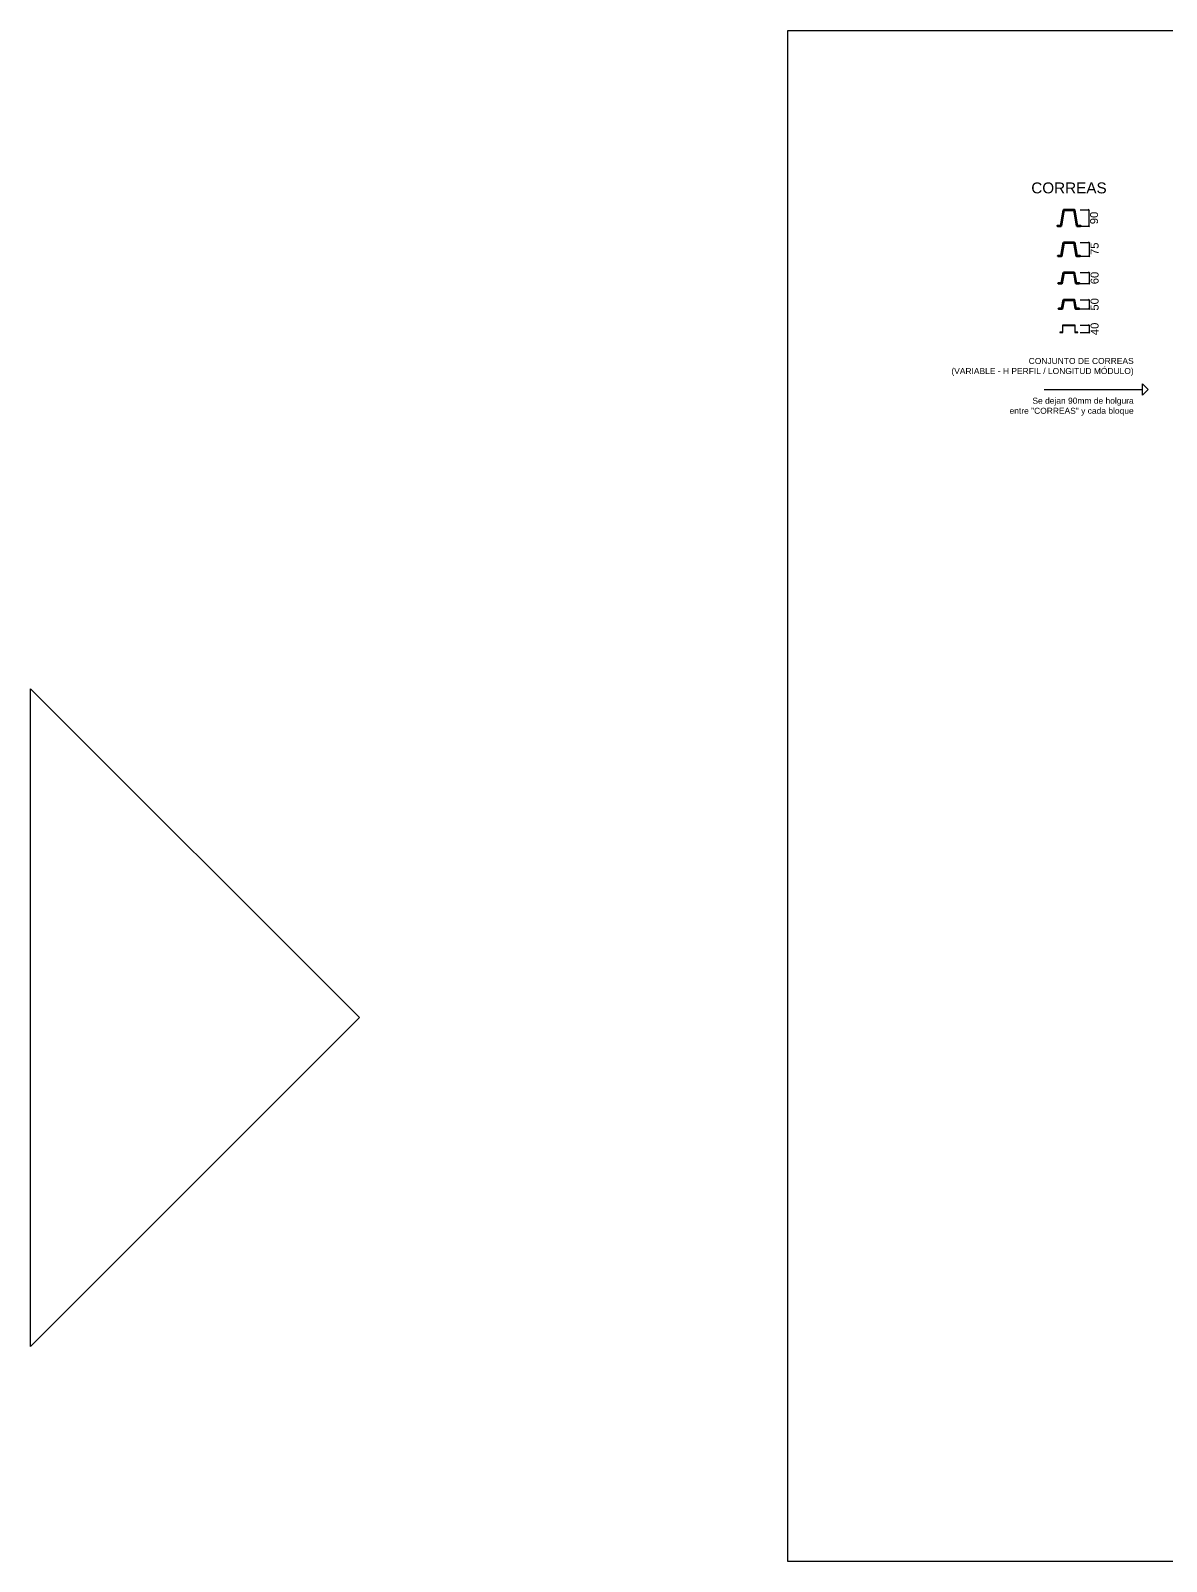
# Model space of a CAD drawing. Header units: millimetres. Extents: x 367645 to 474957, y -134457 to -104992.
# Drawn here: x 438757 to 445002, y -117894 to -109476 of the extents above; entities that cross this region are included whole.
import ezdxf
from ezdxf.enums import TextEntityAlignment as Align

# ---------------------------------------------------------------- set-up
doc = ezdxf.new("R2010")
doc.units = ezdxf.units.MM
doc.header["$LTSCALE"] = 25
doc.header["$PDMODE"] = 35
doc.header["$PDSIZE"] = 5
doc.layers.add('CARRIL', color=3, linetype='Continuous')
doc.layers.add('TEXTO', color=2, linetype='Continuous')
doc.layers.add('Cotas', color=1, linetype='Continuous', lineweight=13)
doc.styles.add('ARIAL', font='arial.ttf')
doc.styles.get("Standard").update_dxf_attribs({"font": 'arial.ttf'})
doc.dimstyles.new('ISO-20', dxfattribs={"dimtxt": 20, "dimasz": 10, "dimexe": 1.25, "dimexo": 0.625, "dimgap": 10, "dimtad": 1, "dimtxsty": 'Standard', "dimblk": 'OBLIQUE', "dimcen": 2.5, "dimadec": 0, "dimazin": 0, "dimtfac": 1, "dimtmove": 0, "dimatfit": 3, "dimldrblk": 'OBLIQUE', "dimfxl": 1, "dimarcsym": 0})

# ---------------------------------------------------------------- blocks, each defined once
blk = doc.blocks.new('_OBLIQUE')
at = {"color": 0, "linetype": 'ByBlock'}
blk.add_line((-0.5, -0.5), (0.5, 0.5), dxfattribs=at)
blk = doc.blocks.new('*D851')
at = {"layer": 'Cotas', "color": 0, "lineweight": -2, "transparency": 16777216}
for p, q in [((444527.8, -110956.7), (444579.3, -110956.7)), ((444527.8, -111006.7), (444579.3, -111006.7)), ((444578.1, -110956.7), (444578.1, -111006.7))]:
    blk.add_line(p, q, dxfattribs=at)
at = {"layer": 'Defpoints', "color": 0, "transparency": 16777216}
for p in [(444527.2, -110956.7), (444527.2, -111006.7), (444578.1, -111006.7)]:
    blk.add_point(p, dxfattribs=at)
at = {"layer": 'Cotas', "color": 0, "lineweight": -2, "transparency": 16777216, "xscale": 7, "yscale": 7, "zscale": 7}
for p, rotation in [((444578.1, -110956.7), 90), ((444578.1, -111006.7), 270)]:
    blk.add_blockref('_OBLIQUE', p, dxfattribs=dict(at, rotation=rotation))
at = {"layer": 'Cotas', "color": 0, "transparency": 16777216, "insert": (444607.5, -110981.7), "char_height": 44, "attachment_point": 5, "rotation": 90}
blk.add_mtext('50', dxfattribs=at)
blk = doc.blocks.new('*D853')
at = {"layer": 'Cotas', "color": 0, "lineweight": -2, "transparency": 16777216}
for p, q in [((444527.8, -111096.7), (444579.3, -111096.7)), ((444578.1, -111096.7), (444578.1, -111136.7)), ((444527.8, -111136.7), (444579.3, -111136.7))]:
    blk.add_line(p, q, dxfattribs=at)
at = {"layer": 'Defpoints', "color": 0, "transparency": 16777216}
for p in [(444527.2, -111096.7), (444527.2, -111136.7), (444578.1, -111136.7)]:
    blk.add_point(p, dxfattribs=at)
at = {"layer": 'Cotas', "color": 0, "lineweight": -2, "transparency": 16777216, "xscale": 7, "yscale": 7, "zscale": 7}
for p, rotation in [((444578.1, -111096.7), 90), ((444578.1, -111136.7), 270)]:
    blk.add_blockref('_OBLIQUE', p, dxfattribs=dict(at, rotation=rotation))
at = {"layer": 'Cotas', "color": 0, "transparency": 16777216, "insert": (444607.5, -111116.7), "char_height": 44, "attachment_point": 5, "rotation": 90}
blk.add_mtext('40', dxfattribs=at)
blk = doc.blocks.new('*D859')
at = {"layer": 'Cotas', "color": 0, "lineweight": -2, "transparency": 16777216}
for p, q in [((444528.4, -110461.7), (444576.3, -110461.7)), ((444575.1, -110461.7), (444575.1, -110551.7)), ((444530.8, -110551.7), (444576.3, -110551.7))]:
    blk.add_line(p, q, dxfattribs=at)
at = {"layer": 'Defpoints', "color": 0, "transparency": 16777216}
for p in [(444527.8, -110461.7), (444530.2, -110551.7), (444575.1, -110551.7)]:
    blk.add_point(p, dxfattribs=at)
at = {"layer": 'Cotas', "color": 0, "lineweight": -2, "transparency": 16777216, "xscale": 7, "yscale": 7, "zscale": 7}
for p, rotation in [((444575.1, -110461.7), 90), ((444575.1, -110551.7), 270)]:
    blk.add_blockref('_OBLIQUE', p, dxfattribs=dict(at, rotation=rotation))
at = {"layer": 'Cotas', "color": 0, "transparency": 16777216, "insert": (444604.5, -110506.7), "char_height": 44, "attachment_point": 5, "rotation": 90}
blk.add_mtext('90', dxfattribs=at)
blk = doc.blocks.new('*D860')
at = {"layer": 'Cotas', "color": 0, "lineweight": -2, "transparency": 16777216}
for p, q in [((444527.8, -110641.7), (444579.3, -110641.7)), ((444578.1, -110641.7), (444578.1, -110716.7)), ((444527.8, -110716.7), (444579.3, -110716.7))]:
    blk.add_line(p, q, dxfattribs=at)
at = {"layer": 'Defpoints', "color": 0, "transparency": 16777216}
for p in [(444527.2, -110641.7), (444527.2, -110716.7), (444578.1, -110716.7)]:
    blk.add_point(p, dxfattribs=at)
at = {"layer": 'Cotas', "color": 0, "lineweight": -2, "transparency": 16777216, "xscale": 7, "yscale": 7, "zscale": 7}
for p, rotation in [((444578.1, -110641.7), 90), ((444578.1, -110716.7), 270)]:
    blk.add_blockref('_OBLIQUE', p, dxfattribs=dict(at, rotation=rotation))
at = {"layer": 'Cotas', "color": 0, "transparency": 16777216, "insert": (444607.4, -110676.2), "char_height": 44, "attachment_point": 5, "rotation": 90}
blk.add_mtext('75', dxfattribs=at)
blk = doc.blocks.new('*D861')
at = {"layer": 'Cotas', "color": 0, "lineweight": -2, "transparency": 16777216}
for p, q in [((444527.8, -110806.7), (444579.3, -110806.7)), ((444578.1, -110806.7), (444578.1, -110866.7)), ((444527.8, -110866.7), (444579.3, -110866.7))]:
    blk.add_line(p, q, dxfattribs=at)
at = {"layer": 'Defpoints', "color": 0, "transparency": 16777216}
for p in [(444527.2, -110806.7), (444527.2, -110866.7), (444578.1, -110866.7)]:
    blk.add_point(p, dxfattribs=at)
at = {"layer": 'Cotas', "color": 0, "lineweight": -2, "transparency": 16777216, "xscale": 7, "yscale": 7, "zscale": 7}
for p, rotation in [((444578.1, -110806.7), 90), ((444578.1, -110866.7), 270)]:
    blk.add_blockref('_OBLIQUE', p, dxfattribs=dict(at, rotation=rotation))
at = {"layer": 'Cotas', "color": 0, "transparency": 16777216, "insert": (444607.5, -110836.7), "char_height": 44, "attachment_point": 5, "rotation": 90}
blk.add_mtext('60', dxfattribs=at)
blk = doc.blocks.new('CORREA OMEGA 75')
at = {"lineweight": 60}
blk.add_lwpolyline([(-30, 75), (-42.5, 2), (-60.8, 2), (-60.8, 0), (-40.8, 0), (-28.3, 73), (28.3, 73), (40.8, 0), (60.8, 0), (60.8, 2), (42.5, 2), (30, 75)], close=True, dxfattribs=at)
blk = doc.blocks.new('CORREA OMEGA 90')
for p, q in [((-43.8, 0), (-45.8, 0.3)), ((43.8, 0), (45.8, 0.3))]:
    blk.add_line(p, q)
at = {"lineweight": 60}
blk.add_lwpolyline([(-30, 90), (-45.5, 2), (-63.8, 2), (-63.8, 0), (-43.8, 0), (-28.3, 88), (28.3, 88), (43.8, 0), (63.8, 0), (63.8, 2), (45.5, 2), (30, 90)], close=True, dxfattribs=at)
blk = doc.blocks.new('CORREA OMEGA 60')
for p, q in [((-38.5, 0), (-40.5, 0.3)), ((38.5, 0), (40.5, 0.3))]:
    blk.add_line(p, q)
at = {"lineweight": 60}
blk.add_lwpolyline([(-30, 60), (-40.2, 2), (-58.5, 2), (-58.5, 0), (-38.5, 0), (-28.3, 58), (28.3, 58), (38.5, 0), (58.5, 0), (58.5, 2), (40.2, 2), (30, 60)], close=True, dxfattribs=at)
blk = doc.blocks.new('CORREA OMEGA 40')
blk.add_lwpolyline([(-34.5, 2), (-49.5, 2), (-49.5, 0), (-32.5, 0), (-32.5, 38), (32.5, 38), (32.5, 0), (49.5, 0), (49.5, 2), (34.5, 2), (34.5, 40), (-34.5, 40)], close=True)
blk = doc.blocks.new('CORREA OMEGA 50')
at = {"lineweight": 60}
blk.add_lwpolyline([(-30, 50), (-38.5, 2), (-56.8, 2), (-56.8, 0), (-36.8, 0), (-28.3, 48), (28.3, 48), (36.8, 0), (56.8, 0), (56.8, 2), (38.5, 2), (30, 50)], close=True, dxfattribs=at)

msp = doc.modelspace()

# ---------------------------------------------------------------- linework, layer by layer
for p, q in [((444425.519, -110716.658), (444423.55, -110716.311)), ((444507.185, -110716.658), (444509.155, -110716.311)), ((444428.945, -111006.658), (444426.976, -111006.311)), ((444502.509, -111006.658), (444504.479, -111006.311)), ((438756.913, -113095.494), (440565.414, -114903.994)), ((438756.913, -116712.495), (438756.913, -113095.494)), ((440565.414, -114903.994), (438756.913, -116712.495))]:
    msp.add_line(p, q)
at = {"layer": 'CARRIL'}
for p, q in [((444329.208, -111449.714), (444870.46, -111449.714)), ((444870.46, -111449.714), (444870.46, -111419.079)), ((444870.46, -111419.079), (444901.096, -111449.714)), ((444901.096, -111449.714), (444870.46, -111480.349)), ((444870.46, -111480.349), (444870.46, -111449.714))]:
    msp.add_line(p, q, dxfattribs=at)
msp.add_lwpolyline([(442921.105, -109476.491), (474956.751, -109476.491), (474956.751, -117894.171), (442921.105, -117894.171)], close=True, dxfattribs=at)

# ---------------------------------------------------------------- block references
for name, p in [('CORREA OMEGA 90', (444466.352, -110551.658)), ('CORREA OMEGA 75', (444466.352, -110716.658)), ('CORREA OMEGA 60', (444465.727, -110866.658)), ('CORREA OMEGA 50', (444465.727, -111006.658)), ('CORREA OMEGA 40', (444465.727, -111136.658))]:
    msp.add_blockref(name, p)

# ---------------------------------------------------------------- texts
at = {"insert": (444822.135, -111544.393), "char_height": 33.20055, "width": 1372.07984, "attachment_point": 6, "style": 'ARIAL'}
msp.add_mtext('Se dejan 90mm de holgura \\Pentre "CORREAS" y cada bloque', dxfattribs=at)
at = {"layer": 'CARRIL', "insert": (444822.135, -111325.723), "char_height": 33.20055, "width": 1372.07984, "attachment_point": 6, "style": 'ARIAL'}
msp.add_mtext('CONJUNTO DE CORREAS\\P(VARIABLE - H PERFIL / LONGITUD MÓDULO)', dxfattribs=at)
at = {"layer": 'TEXTO'}
msp.add_text('CORREAS', height=59.9928, dxfattribs=at).set_placement((444466.352, -110389.418), align=Align.BOTTOM_CENTER)

# ---------------------------------------------------------------- dimensions: what is measured, and where the dimension line sits
at = {"layer": 'Cotas'}
dim = msp.add_linear_dim(base=(444575.069, -110551.658), p1=(444527.81, -110461.658), p2=(444530.191, -110551.658), angle=90, dimstyle='ISO-20', override={"dimtxt": 44, "dimasz": 7, "dimgap": 7, "dimtad": 2}, dxfattribs=at)
dim.commit()
dim.dimension.update_dxf_attribs({"geometry": '*D859', "text_midpoint": (444604.534, -110506.658)})
for base, p1, p2, text, picture, middle in [((444578.069, -110716.658), (444527.185, -110641.658), (444527.185, -110716.658), '75', '*D860', (444578.069, -110676.158)), ((444578.069, -111006.658), (444527.185, -110956.658), (444527.185, -111006.658), '50', '*D851', (444578.069, -110981.658)), ((444578.069, -111136.658), (444527.185, -111096.658), (444527.185, -111136.658), '40', '*D853', (444578.069, -111116.658))]:
    dim = msp.add_linear_dim(base=base, p1=p1, p2=p2, angle=90, text=text, dimstyle='ISO-20', override={"dimtxt": 44, "dimasz": 7, "dimgap": 7, "dimtad": 2}, dxfattribs=at)
    dim.commit()
    dim.dimension.update_dxf_attribs({"geometry": picture, "text_midpoint": middle, "dimtype": 160})
dim = msp.add_linear_dim(base=(444578.069, -110866.658), p1=(444527.185, -110806.658), p2=(444527.185, -110866.658), angle=90, dimstyle='ISO-20', override={"dimtxt": 44, "dimasz": 7, "dimgap": 7, "dimtad": 2}, dxfattribs=at)
dim.commit()
dim.dimension.update_dxf_attribs({"geometry": '*D861', "text_midpoint": (444578.069, -110836.658), "dimtype": 160})

doc.saveas('drawing.dxf')
